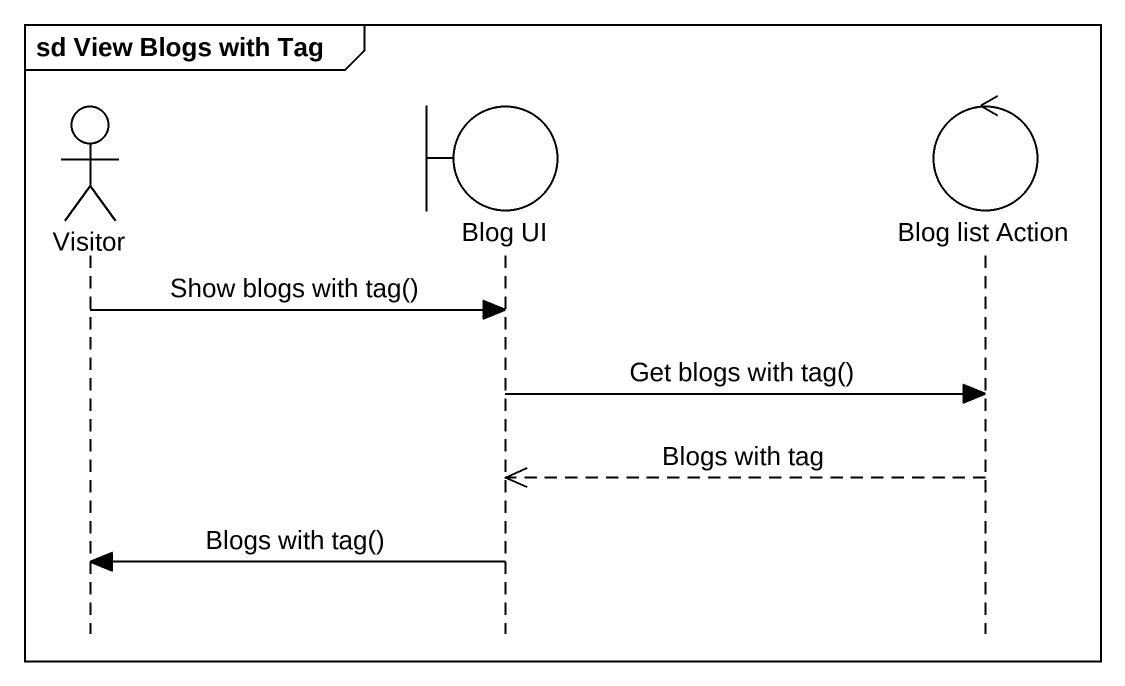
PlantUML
@startuml
mainframe sd View Blogs with Tag
hide footbox
actor Visitor
boundary "Blog UI" as Blog_UI
control "Blog list Action" as Blog_list_Action

Visitor -> Blog_UI : Show blogs with tag()
Blog_UI -> Blog_list_Action : Get blogs with tag()
Blog_list_Action -->> Blog_UI : Blogs with tag
Blog_UI -> Visitor : Blogs with tag()
@enduml
